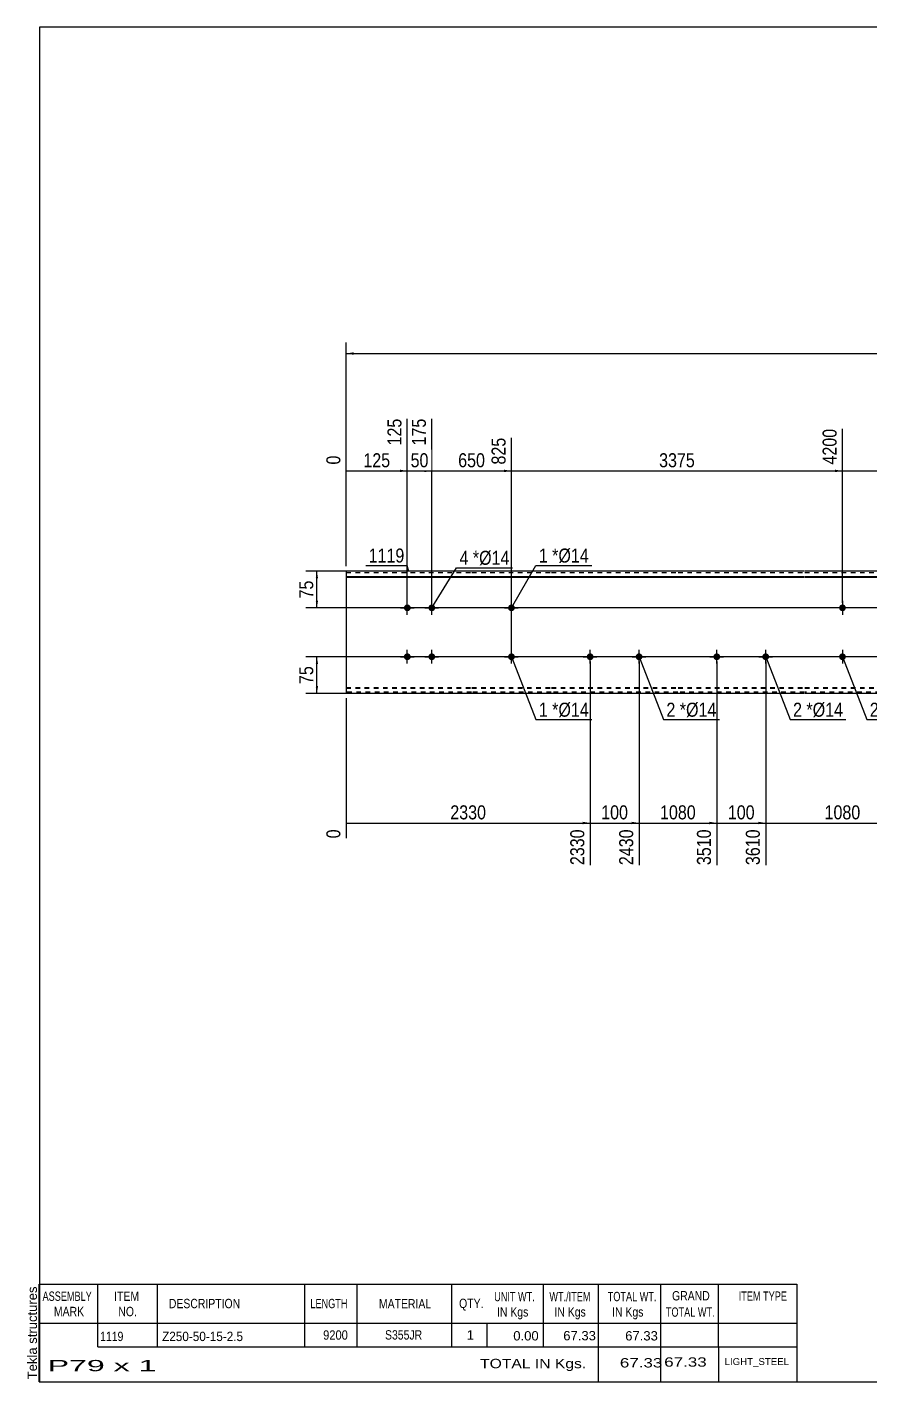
# Model space of a CAD drawing. Header units: millimetres. Extents: x -65 to 337, y -153 to 124.
# Drawn here: x -65.3 to 107.1, y -153.3 to 123.8 of the extents above; entities that cross this region are included whole.
import ezdxf

# ---------------------------------------------------------------- set-up
doc = ezdxf.new("R2010")
doc.units = ezdxf.units.MM
doc.linetypes.add('DXK_LINE_DOT1', pattern=[1.8814, 0.9407, -0.9407])
doc.styles.add('Arial', font='ARIAL.TTF', dxfattribs={"height": 0.2})
doc.styles.add('Arial Narrow', font='ARIALN.TTF', dxfattribs={"height": 0.2})

# ---------------------------------------------------------------- blocks, each defined once
blk = doc.blocks.new('Unknown-629276294-1797')
at = {"color": 5, "linetype": 'Continuous'}
for p, q in [((337.25, 123.75), (-62.75, 123.75)), ((-62.75, 123.75), (-62.75, -153.25)), ((337.25, -153.25), (337.25, 123.75)), ((-62.75, -153.25), (337.25, -153.25))]:
    blk.add_line(p, q, dxfattribs=at)
at = {"color": 174, "linetype": 'Continuous', "style": 'Arial'}
blk.add_text('Tekla structures', height=1.9102, rotation=90, dxfattribs=at).set_placement((-63.25, -152.75))
blk = doc.blocks.new('Bolt-629276294-1215 - 1201')
at = {"linetype": 'Continuous'}
blk.add_hatch(color=3, dxfattribs=at).paths.add_polyline_path([(33.09, -5, -1), (34.49, -5, -1)])
at = {"color": 3, "linetype": 'Continuous'}
for p, q in [((32.39, -5), (35.19, -5)), ((33.79, -6.4), (33.79, -3.6))]:
    blk.add_line(p, q, dxfattribs=at)
blk = doc.blocks.new('Part-629276294-1204 - 1201')
at = {"color": 2, "linetype": 'Continuous'}
for p, q in [((25.6, 12.5), (0, 12.5)), ((0, 12.5), (0, -12.5)), ((0, 11.44), (25.6, 11.44)), ((0, 11.26), (25.6, 11.26)), ((41.89, 12.5), (25.7, 12.5)), ((25.7, 11.44), (41.89, 11.44)), ((25.7, 11.26), (41.89, 11.26)), ((67.79, 12.5), (41.99, 12.5)), ((41.99, 11.44), (67.79, 11.44)), ((41.99, 11.26), (67.79, 11.26)), ((93.69, 12.5), (67.89, 12.5)), ((67.89, 11.44), (93.69, 11.44)), ((67.89, 11.26), (93.69, 11.26)), ((109.19, 12.5), (93.79, 12.5)), ((93.79, 11.44), (109.19, 11.44)), ((93.79, 11.26), (109.19, 11.26)), ((135.09, 12.5), (109.29, 12.5)), ((109.29, 11.44), (135.09, 11.44)), ((109.29, 11.26), (135.09, 11.26)), ((160.99, 12.5), (135.19, 12.5)), ((135.19, 11.44), (160.99, 11.44)), ((135.19, 11.26), (160.99, 11.26)), ((177.28, 12.5), (161.09, 12.5)), ((161.09, 11.44), (177.28, 11.44)), ((161.09, 11.26), (177.28, 11.26)), ((193.58, 12.5), (177.38, 12.5)), ((177.38, 11.44), (193.58, 11.44)), ((177.38, 11.26), (193.58, 11.26)), ((226.28, 12.5), (193.68, 12.5)), ((193.68, 11.44), (226.28, 11.44)), ((193.68, 11.26), (226.28, 11.26)), ((242.57, 12.5), (226.38, 12.5)), ((226.38, 11.44), (242.57, 11.44)), ((226.38, 11.26), (242.57, 11.26)), ((253.27, 12.5), (242.67, 12.5)), ((242.67, 11.44), (253.27, 11.44)), ((242.67, 11.26), (253.27, 11.26)), ((253.27, -12.5), (253.27, 12.5)), ((25.6, -12.5), (0, -12.5)), ((41.89, -12.5), (25.7, -12.5)), ((67.79, -12.5), (41.99, -12.5)), ((93.69, -12.5), (67.89, -12.5)), ((109.19, -12.5), (93.79, -12.5)), ((135.09, -12.5), (109.29, -12.5)), ((160.99, -12.5), (135.19, -12.5)), ((177.28, -12.5), (161.09, -12.5)), ((193.58, -12.5), (177.38, -12.5)), ((226.28, -12.5), (193.68, -12.5)), ((242.57, -12.5), (226.38, -12.5)), ((253.27, -12.5), (242.67, -12.5))]:
    blk.add_line(p, q, dxfattribs=at)
at = {"color": 7, "linetype": 'DXK_LINE_DOT1'}
for p, q in [((0, 12.25), (25.6, 12.25)), ((25.7, 12.25), (41.89, 12.25)), ((41.99, 12.25), (67.79, 12.25)), ((67.89, 12.25), (93.69, 12.25)), ((93.79, 12.25), (109.19, 12.25)), ((109.29, 12.25), (135.09, 12.25)), ((135.19, 12.25), (160.99, 12.25)), ((161.09, 12.25), (177.28, 12.25)), ((177.38, 12.25), (193.58, 12.25)), ((193.68, 12.25), (226.28, 12.25)), ((226.38, 12.25), (242.57, 12.25)), ((242.67, 12.25), (253.27, 12.25)), ((0, -11.26), (25.6, -11.26)), ((0, -11.44), (25.6, -11.44)), ((25.6, -12.25), (0, -12.25)), ((25.7, -11.26), (41.89, -11.26)), ((25.7, -11.44), (41.89, -11.44)), ((41.89, -12.25), (25.7, -12.25)), ((41.99, -11.26), (67.79, -11.26)), ((41.99, -11.44), (67.79, -11.44)), ((67.79, -12.25), (41.99, -12.25)), ((67.89, -11.26), (93.69, -11.26)), ((67.89, -11.44), (93.69, -11.44)), ((93.69, -12.25), (67.89, -12.25)), ((93.79, -11.26), (109.19, -11.26)), ((93.79, -11.44), (109.19, -11.44)), ((109.19, -12.25), (93.79, -12.25)), ((109.29, -11.26), (135.09, -11.26)), ((109.29, -11.44), (135.09, -11.44)), ((135.09, -12.25), (109.29, -12.25)), ((135.19, -11.26), (160.99, -11.26)), ((135.19, -11.44), (160.99, -11.44)), ((160.99, -12.25), (135.19, -12.25)), ((161.09, -11.26), (177.28, -11.26)), ((161.09, -11.44), (177.28, -11.44)), ((177.28, -12.25), (161.09, -12.25)), ((177.38, -11.26), (193.58, -11.26)), ((177.38, -11.44), (193.58, -11.44)), ((193.58, -12.25), (177.38, -12.25)), ((193.68, -11.26), (226.28, -11.26)), ((193.68, -11.44), (226.28, -11.44)), ((226.28, -12.25), (193.68, -12.25)), ((226.38, -11.26), (242.57, -11.26)), ((226.38, -11.44), (242.57, -11.44)), ((242.57, -12.25), (226.38, -12.25)), ((242.67, -11.26), (253.27, -11.26)), ((242.67, -11.44), (253.27, -11.44)), ((253.27, -12.25), (242.67, -12.25))]:
    blk.add_line(p, q, dxfattribs=at)
blk = doc.blocks.new('Bolt-629276294-1210 - 1201')
at = {"linetype": 'Continuous'}
for points in [[(11.8, 5, -1), (13.2, 5, -1)], [(16.8, 5, -1), (18.2, 5, -1)], [(11.8, -5, -1), (13.2, -5, -1)], [(16.8, -5, -1), (18.2, -5, -1)]]:
    blk.add_hatch(color=3, dxfattribs=at).paths.add_polyline_path(points)
at = {"color": 3, "linetype": 'Continuous'}
for p, q in [((12.5, 3.6), (12.5, 6.4)), ((17.5, 3.6), (17.5, 6.4)), ((11.1, 5), (13.9, 5)), ((16.1, 5), (18.9, 5)), ((11.1, -5), (13.9, -5)), ((12.5, -6.4), (12.5, -3.6)), ((16.1, -5), (18.9, -5)), ((17.5, -6.4), (17.5, -3.6))]:
    blk.add_line(p, q, dxfattribs=at)
blk = doc.blocks.new('Bolt-629276294-1211 - 1201')
at = {"linetype": 'Continuous'}
blk.add_hatch(color=3, dxfattribs=at).paths.add_polyline_path([(33.09, 5, -1), (34.49, 5, -1)])
at = {"color": 3, "linetype": 'Continuous'}
for p, q in [((33.79, 3.6), (33.79, 6.4)), ((32.39, 5), (35.19, 5))]:
    blk.add_line(p, q, dxfattribs=at)
blk = doc.blocks.new('Bolt-629276294-1214 - 1201')
at = {"linetype": 'Continuous'}
for points in [[(102.19, 5, -1), (100.79, 5, -1)], [(102.19, -5, -1), (100.79, -5, -1)]]:
    blk.add_hatch(color=3, dxfattribs=at).paths.add_polyline_path(points)
at = {"color": 3, "linetype": 'Continuous'}
for p, q in [((101.49, 6.4), (101.49, 3.6)), ((102.89, 5), (100.09, 5)), ((102.89, -5), (100.09, -5)), ((101.49, -3.6), (101.49, -6.4))]:
    blk.add_line(p, q, dxfattribs=at)
blk = doc.blocks.new('Bolt-629276294-1216 - 1201')
at = {"linetype": 'Continuous'}
for points in [[(49.89, -4.3, -1), (49.89, -5.7, -1)], [(59.89, -4.3, -1), (59.89, -5.7, -1)]]:
    blk.add_hatch(color=3, dxfattribs=at).paths.add_polyline_path(points)
at = {"color": 3, "linetype": 'Continuous'}
for p, q in [((48.49, -5), (51.29, -5)), ((49.89, -6.4), (49.89, -3.6)), ((58.49, -5), (61.29, -5)), ((59.89, -6.4), (59.89, -3.6))]:
    blk.add_line(p, q, dxfattribs=at)
blk = doc.blocks.new('Bolt-629276294-1217 - 1201')
at = {"linetype": 'Continuous'}
for points in [[(75.79, -4.3, -1), (75.79, -5.7, -1)], [(85.79, -4.3, -1), (85.79, -5.7, -1)]]:
    blk.add_hatch(color=3, dxfattribs=at).paths.add_polyline_path(points)
at = {"color": 3, "linetype": 'Continuous'}
for p, q in [((74.39, -5), (77.19, -5)), ((75.79, -6.4), (75.79, -3.6)), ((84.39, -5), (87.19, -5)), ((85.79, -6.4), (85.79, -3.6))]:
    blk.add_line(p, q, dxfattribs=at)
blk = doc.blocks.new('StraightDimension-629276294-1320 - 1201')
at = {"linetype": 'Continuous'}
blk.add_hatch(color=7, dxfattribs=at).paths.add_polyline_path([(115.69, -38.75), (117.19, -39), (115.69, -39.25)])
at = {"color": 7, "linetype": 'Continuous'}
for p, q in [((85.79, -6), (85.79, -47.61)), ((117.19, -6), (117.19, -47.61)), ((85.79, -39), (117.19, -39))]:
    blk.add_line(p, q, dxfattribs=at)
at = {"color": 0}
blk.add_wipeout([(105.75, -38.85), (105.75, -34.65), (97.23, -34.65), (97.23, -38.85)], dxfattribs=at)
at = {"color": 0, "linetype": 'Continuous'}
blk.add_wipeout([(116.59, -39.7), (112.39, -39.7), (112.39, -48.21), (116.59, -48.21)], dxfattribs=at)
at = {"color": 3, "style": 'Arial Narrow'}
blk.add_text('1080', height=2.863, dxfattribs=at).set_placement((97.83, -38.25))
at = {"color": 3, "linetype": 'Continuous', "style": 'Arial Narrow'}
blk.add_text('4690', height=2.863, rotation=90.0002, dxfattribs=at).set_placement((115.99, -47.61))
blk = doc.blocks.new('StraightDimension-629276294-1271 - 1201')
at = {"linetype": 'Continuous'}
blk.add_hatch(color=7, dxfattribs=at).paths.add_polyline_path([(11, 33.25), (12.5, 33), (11, 32.75)])
at = {"color": 7, "linetype": 'Continuous'}
for p, q in [((12.5, 6), (12.5, 43.68)), ((0, 13.5), (0, 36.13)), ((0, 33), (12.5, 33))]:
    blk.add_line(p, q, dxfattribs=at)
at = {"color": 0, "linetype": 'Continuous'}
blk.add_wipeout([(-0.6, 36.73), (-4.8, 36.73), (-4.8, 33.7), (-0.6, 33.7)], dxfattribs=at)
at = {"color": 0}
blk.add_wipeout([(9.59, 33.15), (9.59, 37.35), (2.91, 37.35), (2.91, 33.15)], dxfattribs=at)
at = {"color": 3, "linetype": 'Continuous', "style": 'Arial Narrow'}
blk.add_text('0', height=2.86, rotation=90.0002, dxfattribs=at).set_placement((-1.2, 34.3))
at = {"color": 0, "linetype": 'Continuous'}
blk.add_wipeout([(11.9, 44.28), (7.7, 44.28), (7.7, 37.6), (11.9, 37.6)], dxfattribs=at)
at = {"color": 3, "linetype": 'Continuous', "style": 'Arial Narrow'}
blk.add_text('125', height=2.863, rotation=90.0002, dxfattribs=at).set_placement((11.3, 38.2))
at = {"color": 3, "style": 'Arial Narrow'}
blk.add_text('125', height=2.863, dxfattribs=at).set_placement((3.51, 33.75))
blk = doc.blocks.new('StraightDimension-629276294-1268 - 1201')
at = {"linetype": 'Continuous'}
blk.add_hatch(color=7, dxfattribs=at).paths.add_polyline_path([(99.99, 33.25), (101.49, 33), (99.99, 32.75)])
at = {"color": 7, "linetype": 'Continuous'}
for p, q in [((101.49, 6), (101.49, 41.61)), ((33.79, -4), (33.79, 39.78)), ((33.79, 33), (101.49, 33))]:
    blk.add_line(p, q, dxfattribs=at)
at = {"color": 0, "linetype": 'Continuous'}
blk.add_wipeout([(100.89, 42.21), (96.69, 42.21), (96.69, 33.7), (100.89, 33.7)], dxfattribs=at)
at = {"color": 0}
blk.add_wipeout([(71.9, 33.15), (71.9, 37.35), (63.39, 37.35), (63.39, 33.15)], dxfattribs=at)
at = {"color": 3, "linetype": 'Continuous', "style": 'Arial Narrow'}
blk.add_text('4200', height=2.863, rotation=90.0002, dxfattribs=at).set_placement((100.29, 34.3))
at = {"color": 3, "style": 'Arial Narrow'}
blk.add_text('3375', height=2.863, dxfattribs=at).set_placement((63.99, 33.75))
blk = doc.blocks.new('StraightDimension-629276294-1269 - 1201')
at = {"linetype": 'Continuous'}
blk.add_hatch(color=7, dxfattribs=at).paths.add_polyline_path([(32.29, 33.25), (33.79, 33), (32.29, 32.75)])
at = {"color": 7, "linetype": 'Continuous'}
for p, q in [((17.5, 6), (17.5, 43.68)), ((33.79, -4), (33.79, 39.78)), ((17.5, 33), (33.79, 33))]:
    blk.add_line(p, q, dxfattribs=at)
at = {"color": 0}
blk.add_wipeout([(28.99, 33.15), (28.99, 37.35), (22.3, 37.35), (22.3, 33.15)], dxfattribs=at)
at = {"color": 0, "linetype": 'Continuous'}
blk.add_wipeout([(33.19, 40.38), (28.99, 40.38), (28.99, 33.7), (33.19, 33.7)], dxfattribs=at)
at = {"color": 3, "linetype": 'Continuous', "style": 'Arial Narrow'}
blk.add_text('825', height=2.863, rotation=90.0002, dxfattribs=at).set_placement((32.59, 34.3))
at = {"color": 3, "style": 'Arial Narrow'}
blk.add_text('650', height=2.863, dxfattribs=at).set_placement((22.9, 33.75))
blk = doc.blocks.new('StraightDimension-629276294-1270 - 1201')
at = {"linetype": 'Continuous'}
blk.add_hatch(color=7, dxfattribs=at).paths.add_polyline_path([(16, 33.25), (17.5, 33), (16, 32.75)])
at = {"color": 7, "linetype": 'Continuous'}
for p, q in [((12.5, 6), (12.5, 43.68)), ((17.5, 6), (17.5, 43.68)), ((12.5, 33), (17.5, 33))]:
    blk.add_line(p, q, dxfattribs=at)
at = {"color": 0}
blk.add_wipeout([(17.43, 33.15), (17.43, 37.35), (12.57, 37.35), (12.57, 33.15)], dxfattribs=at)
at = {"color": 0, "linetype": 'Continuous'}
blk.add_wipeout([(16.9, 44.28), (12.7, 44.28), (12.7, 37.6), (16.9, 37.6)], dxfattribs=at)
at = {"color": 3, "linetype": 'Continuous', "style": 'Arial Narrow'}
blk.add_text('175', height=2.863, rotation=90.0002, dxfattribs=at).set_placement((16.3, 38.2))
at = {"color": 3, "style": 'Arial Narrow'}
blk.add_text('50', height=2.863, dxfattribs=at).set_placement((13.17, 33.75))
blk = doc.blocks.new('StraightDimension-629276294-1324 - 1201')
at = {"linetype": 'Continuous'}
blk.add_hatch(color=7, dxfattribs=at).paths.add_polyline_path([(48.39, -38.75), (49.89, -39), (48.39, -39.25)])
at = {"color": 7, "linetype": 'Continuous'}
for p, q in [((49.89, -6), (49.89, -47.61)), ((0, -13.5), (0, -42.13)), ((0, -39), (49.89, -39))]:
    blk.add_line(p, q, dxfattribs=at)
at = {"color": 0}
blk.add_wipeout([(29.2, -38.85), (29.2, -34.65), (20.69, -34.65), (20.69, -38.85)], dxfattribs=at)
at = {"color": 0, "linetype": 'Continuous'}
for points in [[(-0.6, -39.7), (-4.8, -39.7), (-4.8, -42.73), (-0.6, -42.73)], [(49.29, -39.7), (45.09, -39.7), (45.09, -48.21), (49.29, -48.21)]]:
    blk.add_wipeout(points, dxfattribs=at)
at = {"color": 3, "style": 'Arial Narrow'}
blk.add_text('2330', height=2.863, dxfattribs=at).set_placement((21.29, -38.25))
at = {"color": 3, "linetype": 'Continuous', "style": 'Arial Narrow'}
for s, height, p in [('0', 2.86, (-1.2, -42.13)), ('2330', 2.863, (48.69, -47.61))]:
    blk.add_text(s, height=height, rotation=90.0002, dxfattribs=at).set_placement(p)
blk = doc.blocks.new('StraightDimension-629276294-1323 - 1201')
at = {"linetype": 'Continuous'}
blk.add_hatch(color=7, dxfattribs=at).paths.add_polyline_path([(58.39, -38.75), (59.89, -39), (58.39, -39.25)])
at = {"color": 7, "linetype": 'Continuous'}
for p, q in [((49.89, -6), (49.89, -47.61)), ((59.89, -6), (59.89, -47.61)), ((49.89, -39), (59.89, -39))]:
    blk.add_line(p, q, dxfattribs=at)
at = {"color": 0}
blk.add_wipeout([(58.23, -38.85), (58.23, -34.65), (51.55, -34.65), (51.55, -38.85)], dxfattribs=at)
at = {"color": 3, "style": 'Arial Narrow'}
blk.add_text('100', height=2.863, dxfattribs=at).set_placement((52.15, -38.25))
at = {"color": 0, "linetype": 'Continuous'}
blk.add_wipeout([(59.29, -39.7), (55.09, -39.7), (55.09, -48.21), (59.29, -48.21)], dxfattribs=at)
at = {"color": 3, "linetype": 'Continuous', "style": 'Arial Narrow'}
blk.add_text('2430', height=2.863, rotation=90.0002, dxfattribs=at).set_placement((58.69, -47.61))
blk = doc.blocks.new('StraightDimension-629276294-1322 - 1201')
at = {"linetype": 'Continuous'}
blk.add_hatch(color=7, dxfattribs=at).paths.add_polyline_path([(74.29, -38.75), (75.79, -39), (74.29, -39.25)])
at = {"color": 7, "linetype": 'Continuous'}
for p, q in [((59.89, -6), (59.89, -47.61)), ((75.79, -6), (75.79, -47.61)), ((59.89, -39), (75.79, -39))]:
    blk.add_line(p, q, dxfattribs=at)
at = {"color": 0}
blk.add_wipeout([(72.1, -38.85), (72.1, -34.65), (63.58, -34.65), (63.58, -38.85)], dxfattribs=at)
at = {"color": 3, "style": 'Arial Narrow'}
blk.add_text('1080', height=2.863, dxfattribs=at).set_placement((64.18, -38.25))
at = {"color": 0, "linetype": 'Continuous'}
blk.add_wipeout([(75.19, -39.7), (70.99, -39.7), (70.99, -48.21), (75.19, -48.21)], dxfattribs=at)
at = {"color": 3, "linetype": 'Continuous', "style": 'Arial Narrow'}
blk.add_text('3510', height=2.863, rotation=90.0002, dxfattribs=at).set_placement((74.59, -47.61))
blk = doc.blocks.new('StraightDimension-629276294-1267 - 1201')
at = {"linetype": 'Continuous'}
blk.add_hatch(color=7, dxfattribs=at).paths.add_polyline_path([(167.69, 33.25), (169.19, 33), (167.69, 32.75)])
at = {"color": 7, "linetype": 'Continuous'}
for p, q in [((101.49, 6), (101.49, 41.61)), ((169.19, 6), (169.19, 41.61)), ((101.49, 33), (169.19, 33))]:
    blk.add_line(p, q, dxfattribs=at)
at = {"color": 0, "linetype": 'Continuous'}
blk.add_wipeout([(168.59, 42.21), (164.39, 42.21), (164.39, 33.7), (168.59, 33.7)], dxfattribs=at)
at = {"color": 0}
blk.add_wipeout([(139.6, 33.15), (139.6, 37.35), (131.08, 37.35), (131.08, 33.15)], dxfattribs=at)
at = {"color": 3, "linetype": 'Continuous', "style": 'Arial Narrow'}
blk.add_text('7125', height=2.863, rotation=90.0002, dxfattribs=at).set_placement((167.99, 34.3))
at = {"color": 3, "style": 'Arial Narrow'}
blk.add_text('2925', height=2.863, dxfattribs=at).set_placement((131.68, 33.75))
blk = doc.blocks.new('StraightDimension-629276294-1321 - 1201')
at = {"linetype": 'Continuous'}
blk.add_hatch(color=7, dxfattribs=at).paths.add_polyline_path([(84.29, -38.75), (85.79, -39), (84.29, -39.25)])
at = {"color": 7, "linetype": 'Continuous'}
for p, q in [((75.79, -6), (75.79, -47.61)), ((85.79, -6), (85.79, -47.61)), ((75.79, -39), (85.79, -39))]:
    blk.add_line(p, q, dxfattribs=at)
at = {"color": 0}
blk.add_wipeout([(84.13, -38.85), (84.13, -34.65), (77.45, -34.65), (77.45, -38.85)], dxfattribs=at)
at = {"color": 3, "style": 'Arial Narrow'}
blk.add_text('100', height=2.863, dxfattribs=at).set_placement((78.05, -38.25))
at = {"color": 0, "linetype": 'Continuous'}
blk.add_wipeout([(85.19, -39.7), (80.99, -39.7), (80.99, -48.21), (85.19, -48.21)], dxfattribs=at)
at = {"color": 3, "linetype": 'Continuous', "style": 'Arial Narrow'}
blk.add_text('3610', height=2.863, rotation=90.0002, dxfattribs=at).set_placement((84.59, -47.61))
blk = doc.blocks.new('StraightDimension-629276294-1352 - 1201')
at = {"linetype": 'Continuous'}
for points in [[(-6.25, 11), (-6, 12.5), (-5.75, 11)], [(-5.75, 6.5), (-6, 5), (-6.25, 6.5)]]:
    blk.add_hatch(color=7, dxfattribs=at).paths.add_polyline_path(points)
at = {"color": 7, "linetype": 'Continuous'}
for p, q in [((11.5, 12.5), (-8.25, 12.5)), ((-6, 5), (-6, 12.5)), ((168.19, 5), (-8.25, 5))]:
    blk.add_line(p, q, dxfattribs=at)
at = {"color": 0}
blk.add_wipeout([(-6.15, 11.18), (-10.35, 11.18), (-10.35, 6.32), (-6.15, 6.32)], dxfattribs=at)
at = {"color": 3, "style": 'Arial Narrow'}
blk.add_text('75', height=2.863, rotation=90.0002, dxfattribs=at).set_placement((-6.75, 6.92))
blk = doc.blocks.new('StraightDimension-629276294-1361 - 1201')
at = {"linetype": 'Continuous'}
for points in [[(-6.25, -6.5), (-6, -5), (-5.75, -6.5)], [(-5.75, -11), (-6, -12.5), (-6.25, -11)]]:
    blk.add_hatch(color=7, dxfattribs=at).paths.add_polyline_path(points)
at = {"color": 7, "linetype": 'Continuous'}
for p, q in [((168.19, -5), (-8.25, -5)), ((-6, -12.5), (-6, -5)), ((11.5, -12.5), (-8.25, -12.5))]:
    blk.add_line(p, q, dxfattribs=at)
at = {"color": 0}
blk.add_wipeout([(-6.15, -6.32), (-10.35, -6.32), (-10.35, -11.18), (-6.15, -11.18)], dxfattribs=at)
at = {"color": 3, "style": 'Arial Narrow'}
blk.add_text('75', height=2.863, rotation=90.0002, dxfattribs=at).set_placement((-6.75, -10.58))
blk = doc.blocks.new('StraightDimension-629276294-1373 - 1201')
at = {"linetype": 'Continuous'}
for points in [[(1.5, 56.75), (0, 57), (1.5, 57.25)], [(251.77, 57.25), (253.27, 57), (251.77, 56.75)]]:
    blk.add_hatch(color=7, dxfattribs=at).paths.add_polyline_path(points)
at = {"color": 7, "linetype": 'Continuous'}
for p, q in [((0, 13.5), (0, 59.25)), ((253.27, 13.5), (253.27, 59.25)), ((0, 57), (253.27, 57))]:
    blk.add_line(p, q, dxfattribs=at)
at = {"color": 0}
blk.add_wipeout([(130.89, 57.15), (130.89, 61.35), (122.38, 61.35), (122.38, 57.15)], dxfattribs=at)
at = {"color": 3, "style": 'Arial Narrow'}
blk.add_text('9200', height=2.863, dxfattribs=at).set_placement((122.98, 57.75))
blk = doc.blocks.new('CBS_BOM-629276294-1874')
at = {"color": 7, "linetype": 'Continuous'}
for p, q in [((-62.78, -141.28), (-62.78, -133.28)), ((-62.78, -133.28), (92.14, -133.28)), ((-50.78, -141.28), (-50.78, -133.28)), ((-38.59, -141.28), (-38.59, -133.28)), ((-8.43, -141.28), (-8.43, -133.28)), ((2.25, -141.28), (2.25, -133.28)), ((21.57, -141.28), (21.57, -133.28)), ((40.37, -141.28), (40.37, -133.28)), ((51.58, -141.28), (51.58, -133.28)), ((64.37, -141.28), (64.37, -133.28)), ((76.12, -141.28), (76.12, -133.28)), ((92.14, -133.29), (92.14, -141.27)), ((-62.78, -141.28), (92.14, -141.28)), ((-62.78, -146.08), (-62.78, -141.28)), ((-50.78, -146.08), (-50.78, -141.28)), ((-38.59, -146.08), (-38.59, -141.28)), ((-8.43, -146.08), (-8.43, -141.28)), ((2.25, -146.08), (2.25, -141.28)), ((21.57, -146.08), (21.57, -141.28)), ((28.83, -146.08), (28.83, -141.28)), ((40.37, -146.08), (40.37, -141.28)), ((51.58, -146.08), (51.58, -141.28)), ((64.37, -146.08), (64.37, -141.28)), ((76.14, -146.08), (76.14, -141.28)), ((92.14, -141.28), (92.14, -146.08)), ((-62.78, -153.28), (-62.78, -146.1)), ((-50.78, -146.08), (92.14, -146.08)), ((51.58, -153.28), (51.58, -146.1)), ((64.37, -153.28), (64.37, -146.1)), ((76.18, -153.28), (76.18, -146.1)), ((92.14, -146.08), (92.14, -153.28)), ((-62.78, -153.28), (92.14, -153.28))]:
    blk.add_line(p, q, dxfattribs=at)
at = {"color": 3, "linetype": 'Continuous', "style": 'Arial'}
for s, height, width, p in [('ASSEMBLY', 1.91, 0.7, (-62.1, -136.71)), ('ITEM', 1.91, 0.8, (-47.45, -136.71)), ('UNIT WT.', 1.91, 0.7, (30.26, -136.78)), ('WT./ITEM', 1.91, 0.7, (41.55, -136.78)), ('TOTAL WT.', 1.91, 0.7, (53.49, -136.78)), ('GRAND', 1.91, 0.8, (66.64, -136.62)), ('ITEM TYPE', 1.91, 0.7, (80.28, -136.7)), ('MARK', 1.91, 0.8, (-59.78, -139.84)), ('NO.', 1.91, 0.8, (-46.6, -139.84)), ('DESCRIPTION', 1.9102, 0.8, (-36.27, -138.21)), ('LENGTH', 1.91, 0.7, (-7.32, -138.21)), ('MATERIAL', 1.91, 0.8, (6.7, -138.26)), ('QTY.', 1.91, 0.8, (23.09, -138.18)), ('IN Kgs', 1.91, 0.8, (30.84, -139.92)), ('IN Kgs', 1.91, 0.8, (42.59, -139.92)), ('IN Kgs', 1.91, 0.8, (54.38, -139.92)), ('TOTAL WT.', 1.91, 0.7, (65.38, -139.96))]:
    blk.add_text(s, height=height, dxfattribs=dict(at, width=width)).set_placement(p)
at = {"color": 7, "linetype": 'Continuous', "style": 'Arial'}
for s, height, width, p in [('1119', 1.91, 0.8, (-50.32, -144.93)), ('Z250-50-15-2.5', 1.9102, 0.9, (-37.65, -144.93)), ('9200', 1.91, 0.85, (-4.71, -144.65)), ('S355JR', 1.91, 0.8, (7.94, -144.62))]:
    blk.add_text(s, height=height, dxfattribs=dict(at, width=width)).set_placement(p)
for s, p in [('1', (24.66, -144.62)), ('0.00', (34.17, -144.81)), ('67.33', (44.39, -144.78)), ('67.33', (57.06, -144.81))]:
    blk.add_text(s, height=1.91, dxfattribs=at).set_placement(p)
at = {"color": 6, "linetype": 'Continuous', "style": 'Arial'}
for s, height, width, p in [('P79 x 1', 2.292, 2.05, (-61.06, -151.09)), ('TOTAL IN Kgs.', 1.9102, 1.2, (27.38, -150.48)), ('67.33', 1.91, 1.3, (55.97, -150.33)), ('67.33', 1.91, 1.3, (65.04, -150.17))]:
    blk.add_text(s, height=height, dxfattribs=dict(at, width=width)).set_placement(p)
blk.add_text('LIGHT_STEEL', height=1.4135, dxfattribs=at).set_placement((77.39, -149.83))
blk = doc.blocks.new('Mark-629276294-1405 - 1201')
at = {"color": 0}
blk.add_wipeout([(67.32, -17.26), (67.32, -14.26), (65.49, -14.26), (65.49, -17.26)], dxfattribs=at)
blk.add_wipeout([(67.32, -17.26), (67.32, -14.26), (65.49, -14.26), (65.49, -17.26)], dxfattribs=at)
at = {"color": 7, "linetype": 'Continuous'}
blk.add_line((59.89, -5), (64.89, -17.86), dxfattribs=at)
at = {"color": 0}
blk.add_wipeout([(69.5, -17.26), (69.5, -14.26), (68.22, -14.26), (68.22, -17.26)], dxfattribs=at)
blk.add_wipeout([(69.5, -17.26), (69.5, -14.26), (68.22, -14.26), (68.22, -17.26)], dxfattribs=at)
at = {"color": 3, "style": 'Arial Narrow'}
blk.add_text('2', height=2.86, dxfattribs=at).set_placement((65.49, -17.26))
at = {"color": 0}
blk.add_wipeout([(75.71, -17.26), (75.71, -14.26), (69.5, -14.26), (69.5, -17.26)], dxfattribs=at)
blk.add_wipeout([(75.71, -17.26), (75.71, -14.26), (69.5, -14.26), (69.5, -17.26)], dxfattribs=at)
at = {"color": 7, "linetype": 'Continuous'}
blk.add_line((64.89, -17.86), (76.31, -17.86), dxfattribs=at)
at = {"color": 3, "style": 'Arial Narrow'}
for s, height, p in [('*', 2.86, (68.22, -17.26)), ('Ø14', 2.863, (69.5, -17.26))]:
    blk.add_text(s, height=height, dxfattribs=at).set_placement(p)
blk = doc.blocks.new('Mark-629276294-1404 - 1201')
at = {"color": 0}
blk.add_wipeout([(41.22, -17.26), (41.22, -14.26), (39.39, -14.26), (39.39, -17.26)], dxfattribs=at)
blk.add_wipeout([(41.22, -17.26), (41.22, -14.26), (39.39, -14.26), (39.39, -17.26)], dxfattribs=at)
at = {"color": 7, "linetype": 'Continuous'}
blk.add_line((33.79, -5), (38.79, -17.86), dxfattribs=at)
at = {"color": 0}
blk.add_wipeout([(43.4, -17.26), (43.4, -14.26), (42.12, -14.26), (42.12, -17.26)], dxfattribs=at)
blk.add_wipeout([(43.4, -17.26), (43.4, -14.26), (42.12, -14.26), (42.12, -17.26)], dxfattribs=at)
at = {"color": 3, "style": 'Arial Narrow'}
blk.add_text('1', height=2.86, dxfattribs=at).set_placement((39.39, -17.26))
at = {"color": 0}
blk.add_wipeout([(49.61, -17.26), (49.61, -14.26), (43.4, -14.26), (43.4, -17.26)], dxfattribs=at)
blk.add_wipeout([(49.61, -17.26), (49.61, -14.26), (43.4, -14.26), (43.4, -17.26)], dxfattribs=at)
at = {"color": 7, "linetype": 'Continuous'}
blk.add_line((38.79, -17.86), (50.21, -17.86), dxfattribs=at)
at = {"color": 3, "style": 'Arial Narrow'}
for s, height, p in [('*', 2.86, (42.12, -17.26)), ('Ø14', 2.863, (43.4, -17.26))]:
    blk.add_text(s, height=height, dxfattribs=at).set_placement(p)
blk = doc.blocks.new('Mark-629276294-1403 - 1201')
at = {"color": 0}
blk.add_wipeout([(108.92, -17.26), (108.92, -14.26), (107.09, -14.26), (107.09, -17.26)], dxfattribs=at)
blk.add_wipeout([(108.92, -17.26), (108.92, -14.26), (107.09, -14.26), (107.09, -17.26)], dxfattribs=at)
at = {"color": 7, "linetype": 'Continuous'}
blk.add_line((101.49, -5), (106.49, -17.86), dxfattribs=at)
at = {"color": 0}
blk.add_wipeout([(111.1, -17.26), (111.1, -14.26), (109.82, -14.26), (109.82, -17.26)], dxfattribs=at)
blk.add_wipeout([(111.1, -17.26), (111.1, -14.26), (109.82, -14.26), (109.82, -17.26)], dxfattribs=at)
at = {"color": 3, "style": 'Arial Narrow'}
blk.add_text('2', height=2.86, dxfattribs=at).set_placement((107.09, -17.26))
at = {"color": 0}
blk.add_wipeout([(117.31, -17.26), (117.31, -14.26), (111.1, -14.26), (111.1, -17.26)], dxfattribs=at)
blk.add_wipeout([(117.31, -17.26), (117.31, -14.26), (111.1, -14.26), (111.1, -17.26)], dxfattribs=at)
at = {"color": 7, "linetype": 'Continuous'}
blk.add_line((106.49, -17.86), (117.91, -17.86), dxfattribs=at)
at = {"color": 3, "style": 'Arial Narrow'}
for s, height, p in [('*', 2.86, (109.82, -17.26)), ('Ø14', 2.863, (111.1, -17.26))]:
    blk.add_text(s, height=height, dxfattribs=at).set_placement(p)
blk = doc.blocks.new('Mark-629276294-1402 - 1201')
at = {"color": 0}
blk.add_wipeout([(41.22, 14.26), (41.22, 17.26), (39.39, 17.26), (39.39, 14.26)], dxfattribs=at)
blk.add_wipeout([(41.22, 14.26), (41.22, 17.26), (39.39, 17.26), (39.39, 14.26)], dxfattribs=at)
at = {"color": 7, "linetype": 'Continuous'}
blk.add_line((33.79, 5), (38.79, 13.66), dxfattribs=at)
at = {"color": 0}
blk.add_wipeout([(43.4, 14.26), (43.4, 17.26), (42.12, 17.26), (42.12, 14.26)], dxfattribs=at)
blk.add_wipeout([(43.4, 14.26), (43.4, 17.26), (42.12, 17.26), (42.12, 14.26)], dxfattribs=at)
at = {"color": 3, "style": 'Arial Narrow'}
blk.add_text('1', height=2.86, dxfattribs=at).set_placement((39.39, 14.26))
at = {"color": 0}
blk.add_wipeout([(49.61, 14.26), (49.61, 17.26), (43.4, 17.26), (43.4, 14.26)], dxfattribs=at)
blk.add_wipeout([(49.61, 14.26), (49.61, 17.26), (43.4, 17.26), (43.4, 14.26)], dxfattribs=at)
at = {"color": 7, "linetype": 'Continuous'}
blk.add_line((38.79, 13.66), (50.21, 13.66), dxfattribs=at)
at = {"color": 3, "style": 'Arial Narrow'}
for s, height, p in [('*', 2.86, (42.12, 14.26)), ('Ø14', 2.863, (43.4, 14.26))]:
    blk.add_text(s, height=height, dxfattribs=at).set_placement(p)
blk = doc.blocks.new('Mark-629276294-1406 - 1201')
at = {"color": 0}
blk.add_wipeout([(93.22, -17.26), (93.22, -14.26), (91.39, -14.26), (91.39, -17.26)], dxfattribs=at)
blk.add_wipeout([(93.22, -17.26), (93.22, -14.26), (91.39, -14.26), (91.39, -17.26)], dxfattribs=at)
at = {"color": 7, "linetype": 'Continuous'}
blk.add_line((85.79, -5), (90.79, -17.86), dxfattribs=at)
at = {"color": 0}
blk.add_wipeout([(95.4, -17.26), (95.4, -14.26), (94.12, -14.26), (94.12, -17.26)], dxfattribs=at)
blk.add_wipeout([(95.4, -17.26), (95.4, -14.26), (94.12, -14.26), (94.12, -17.26)], dxfattribs=at)
at = {"color": 3, "style": 'Arial Narrow'}
blk.add_text('2', height=2.86, dxfattribs=at).set_placement((91.39, -17.26))
at = {"color": 0}
blk.add_wipeout([(101.61, -17.26), (101.61, -14.26), (95.4, -14.26), (95.4, -17.26)], dxfattribs=at)
blk.add_wipeout([(101.61, -17.26), (101.61, -14.26), (95.4, -14.26), (95.4, -17.26)], dxfattribs=at)
at = {"color": 7, "linetype": 'Continuous'}
blk.add_line((90.79, -17.86), (102.21, -17.86), dxfattribs=at)
at = {"color": 3, "style": 'Arial Narrow'}
for s, height, p in [('*', 2.86, (94.12, -17.26)), ('Ø14', 2.863, (95.4, -17.26))]:
    blk.add_text(s, height=height, dxfattribs=at).set_placement(p)
blk = doc.blocks.new('Mark-629276294-1376 - 1201')
at = {"color": 0}
blk.add_wipeout([(11.9, 14.26), (11.9, 17.26), (4.59, 17.26), (4.59, 14.26)], dxfattribs=at)
blk.add_wipeout([(11.9, 14.26), (11.9, 17.26), (4.59, 17.26), (4.59, 14.26)], dxfattribs=at)
at = {"color": 7, "linetype": 'Continuous'}
for p in [(3.99, 13.66), (12.82, 12.45)]:
    blk.add_line(p, (12.5, 13.66), dxfattribs=at)
at = {"color": 3, "style": 'Arial Narrow'}
blk.add_text('1119', height=2.863, dxfattribs=at).set_placement((4.59, 14.26))
blk = doc.blocks.new('Mark-629276294-1401 - 1201')
at = {"color": 0}
blk.add_wipeout([(25, 13.8), (25, 16.8), (23.18, 16.8), (23.18, 13.8)], dxfattribs=at)
blk.add_wipeout([(25, 13.8), (25, 16.8), (23.18, 16.8), (23.18, 13.8)], dxfattribs=at)
at = {"color": 7, "linetype": 'Continuous'}
blk.add_line((17.5, 5), (22.58, 13.2), dxfattribs=at)
at = {"color": 0}
blk.add_wipeout([(27.18, 13.8), (27.18, 16.8), (25.9, 16.8), (25.9, 13.8)], dxfattribs=at)
blk.add_wipeout([(27.18, 13.8), (27.18, 16.8), (25.9, 16.8), (25.9, 13.8)], dxfattribs=at)
at = {"color": 3, "style": 'Arial Narrow'}
blk.add_text('4', height=2.86, dxfattribs=at).set_placement((23.18, 13.8))
at = {"color": 0}
blk.add_wipeout([(33.39, 13.8), (33.39, 16.8), (27.18, 16.8), (27.18, 13.8)], dxfattribs=at)
blk.add_wipeout([(33.39, 13.8), (33.39, 16.8), (27.18, 16.8), (27.18, 13.8)], dxfattribs=at)
at = {"color": 7, "linetype": 'Continuous'}
blk.add_line((22.58, 13.2), (33.99, 13.2), dxfattribs=at)
at = {"color": 3, "style": 'Arial Narrow'}
for s, height, p in [('*', 2.86, (25.9, 13.8)), ('Ø14', 2.863, (27.18, 13.8))]:
    blk.add_text(s, height=height, dxfattribs=at).set_placement(p)

msp = doc.modelspace()

# ---------------------------------------------------------------- block references
for name in ['Unknown-629276294-1797', 'Part-629276294-1204 - 1201', 'Bolt-629276294-1210 - 1201', 'Bolt-629276294-1211 - 1201', 'Bolt-629276294-1214 - 1201', 'Bolt-629276294-1215 - 1201', 'Bolt-629276294-1216 - 1201', 'Bolt-629276294-1217 - 1201', 'CBS_BOM-629276294-1874']:
    msp.add_blockref(name, (0, 0))

# ---------------------------------------------------------------- next in the draw order: block references
for name in ['StraightDimension-629276294-1271 - 1201', 'StraightDimension-629276294-1268 - 1201', 'StraightDimension-629276294-1324 - 1201', 'StraightDimension-629276294-1320 - 1201']:
    msp.add_blockref(name, (0, 0))

# ---------------------------------------------------------------- next in the draw order: block references
for name in ['StraightDimension-629276294-1269 - 1201', 'StraightDimension-629276294-1267 - 1201', 'StraightDimension-629276294-1323 - 1201']:
    msp.add_blockref(name, (0, 0))

# ---------------------------------------------------------------- next in the draw order: block references
for name in ['StraightDimension-629276294-1270 - 1201', 'StraightDimension-629276294-1322 - 1201']:
    msp.add_blockref(name, (0, 0))

# ---------------------------------------------------------------- next in the draw order: block references
for name in ['StraightDimension-629276294-1352 - 1201', 'StraightDimension-629276294-1321 - 1201']:
    msp.add_blockref(name, (0, 0))

# ---------------------------------------------------------------- next in the draw order: block references
for name in ['StraightDimension-629276294-1373 - 1201', 'StraightDimension-629276294-1361 - 1201']:
    msp.add_blockref(name, (0, 0))

# ---------------------------------------------------------------- next in the draw order: block references
for name in ['Mark-629276294-1376 - 1201', 'Mark-629276294-1402 - 1201', 'Mark-629276294-1404 - 1201', 'Mark-629276294-1405 - 1201', 'Mark-629276294-1403 - 1201']:
    msp.add_blockref(name, (0, 0))

# ---------------------------------------------------------------- next in the draw order: block references
for name in ['Mark-629276294-1401 - 1201', 'Mark-629276294-1406 - 1201']:
    msp.add_blockref(name, (0, 0))

doc.saveas('drawing.dxf')
